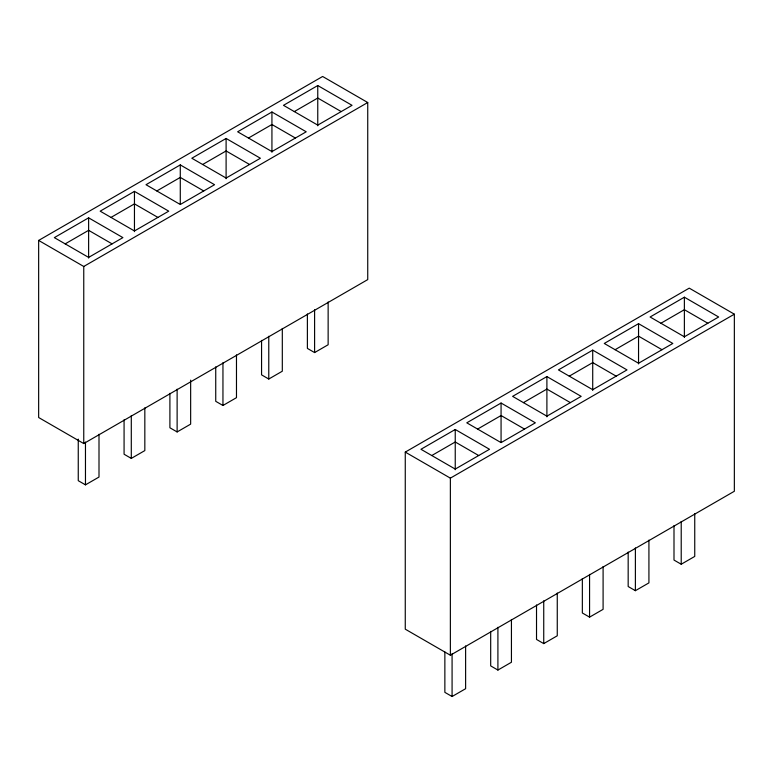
<?xml version="1.0" encoding="UTF-8"?>
<svg xmlns="http://www.w3.org/2000/svg" width="773" height="773" viewBox="0 0 773 773"><rect width="100%" height="100%" fill="white"/><g stroke="black" fill="none" stroke-linecap="round" stroke-linejoin="round"><path stroke-width="1.16" d="M38.65 240.432L322.631 76.479L367.735 102.519L367.735 279.604L83.755 443.557L38.65 417.517L38.65 240.432L83.755 266.472L367.735 102.519M88.624 217.831L54.342 237.62L88.624 257.409L122.907 237.62L88.624 217.831L88.624 258.076M134.454 191.375L100.171 211.164L134.454 230.953L168.736 211.164L134.454 191.375L134.454 231.62M180.283 164.91L146 184.708L180.283 204.497L214.556 184.708L180.283 164.91L180.283 203.956M226.103 138.454L191.83 158.243L226.103 178.041L260.385 158.243L226.103 138.454L226.103 178.698M271.932 111.998L237.649 131.787L271.932 151.585L306.214 131.787L271.932 111.998L271.932 152.242M317.761 85.542L283.478 105.331L317.761 125.12L352.044 105.331L317.761 85.542L317.761 125.786M65.174 243.872L88.624 230.325L112.085 243.872M111.003 217.416L134.454 203.869L157.905 217.416M156.822 190.96L180.283 177.413L203.734 190.96M202.652 164.494L226.103 150.957L249.563 164.494M248.481 138.038L271.932 124.501L295.392 138.038M294.31 111.583L317.761 98.036L341.212 111.583M78.257 439.103L78.257 480.69L85.465 484.855L99.002 477.047L99.002 434.271M124.076 419.778L124.076 454.234L131.294 458.399L144.831 450.591L144.831 407.815M169.905 393.322L169.905 427.778L177.123 431.943L190.651 424.135L190.651 380.161M215.735 366.856L215.735 401.322L222.953 405.487L236.48 397.67L236.48 354.894M261.564 340.4L261.564 374.857L268.772 379.031L282.309 371.214L282.309 328.438M307.383 313.944L307.383 348.401L314.601 352.575L328.139 344.758L328.139 301.982M405.265 452.099L689.245 288.145L734.35 314.186L734.35 491.261L450.369 655.224L405.265 629.174L405.265 452.099L450.369 478.139L734.35 314.186M455.239 429.488L420.956 449.287L455.239 469.076L489.522 449.287L455.239 429.488L455.239 469.742M501.068 403.033L466.786 422.821L501.068 442.62L535.351 422.821L501.068 403.033L501.068 442.069M546.898 376.577L512.615 396.365L546.898 416.164L581.17 396.365L546.898 376.577L546.898 416.821M592.717 350.121L558.444 369.909L592.717 389.698L627 369.909L592.717 350.121L592.717 390.365M638.546 323.665L604.264 343.454L638.546 363.242L672.829 343.454L638.546 323.665L638.546 363.909M684.376 297.199L650.093 316.998L684.376 336.786L718.658 316.998L684.376 297.199L684.376 337.453M431.788 455.529L455.239 441.992L478.69 455.529M477.608 429.073L501.068 415.536L524.519 429.073M523.437 402.617L546.898 389.08L570.348 402.617M569.266 376.161L592.717 362.614L616.178 376.161M615.095 349.705L638.546 336.158L661.997 349.705M660.915 323.24L684.376 309.702L707.826 323.24M444.861 651.958L444.861 692.357L452.079 696.521L465.617 688.714L465.617 645.928M490.691 631.435L490.691 665.901L497.909 670.065L511.436 662.248L511.436 619.473M536.52 604.979L536.52 639.435L543.738 643.609L557.265 635.793L557.265 593.017M582.349 578.523L582.349 612.979L589.567 617.144L603.095 609.337L603.095 566.561M628.169 552.067L628.169 586.523L635.387 590.688L648.924 582.881L648.924 540.105M673.998 525.611L673.998 560.067L681.216 564.232L694.743 556.425L694.743 513.639M681.216 521.456L681.216 564.232M635.387 547.912L635.387 590.688M589.567 574.368L589.567 617.144M543.738 600.824L543.738 643.609M497.909 627.29L497.909 670.065M452.079 653.745L452.079 696.521M450.369 478.139L450.369 655.224M314.601 309.789L314.601 352.565M268.772 336.255L268.772 379.031M222.953 362.711L222.953 405.487M177.123 389.167L177.123 431.943M131.294 415.623L131.294 458.399M85.465 442.079L85.465 484.855M83.755 266.472L83.755 443.557"/></g></svg>
